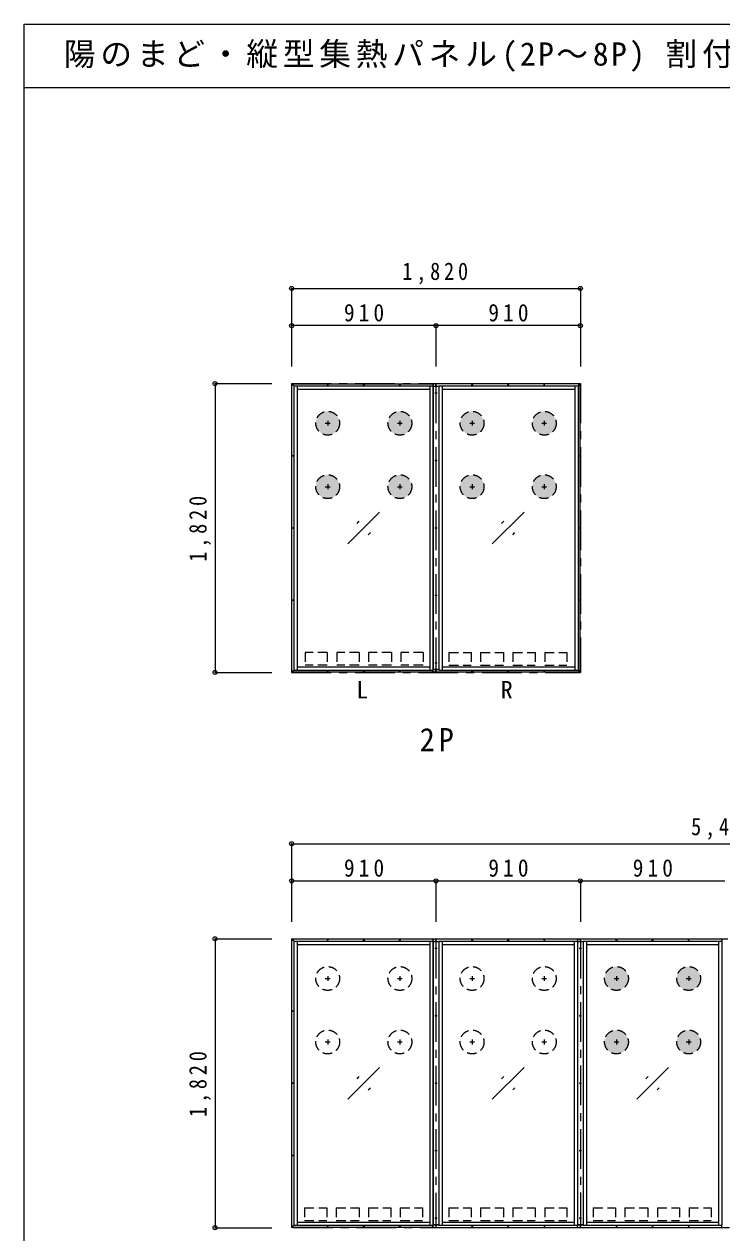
# Model space of a CAD drawing. Units: millimetres at full size, sheet at 1:50. Extents: x -8818 to 11382, y -6635 to 7415.
# Drawn here: x -8818 to -4421, y -200 to 7415 of the extents above; entities that cross this region are included whole.
import ezdxf
from ezdxf.enums import TextEntityAlignment as Align

# ---------------------------------------------------------------- set-up
doc = ezdxf.new("R2010")
doc.units = ezdxf.units.MM
doc.header["$LTSCALE"] = 50
doc.header["$PDMODE"] = 32
doc.header["$PDSIZE"] = 25
doc.linetypes.add('CHAIN1', pattern=[8, 5, -1, 1, -1])
doc.linetypes.add('DASHED1', pattern=[1.8, 1.2, -0.6])
for name, color, linetype in [('0-0', 7, 'Continuous'), ('0-1', 3, 'CHAIN1'), ('0-2', 7, 'Continuous'), ('F-0', 2, 'Continuous')]:
    doc.layers.add(name, color=color, linetype=linetype)
doc.styles.add('ＭＳ ゴシック', font='')
doc.styles.get('ＭＳ ゴシック').set_extended_font_data('MS Gothic')

msp = doc.modelspace()

# ---------------------------------------------------------------- hatches: boundary and pattern name
at = {"layer": '0-0'}
for points in [[(-6829.94, 4900.61, 1), (-6979.94, 4900.61, 1)], [(-6374.94, 4900.61, 1), (-6524.94, 4900.61, 1)], [(-5919.94, 4900.61, 1), (-6069.94, 4900.61, 1)], [(-5464.94, 4900.61, 1), (-5614.94, 4900.61, 1)], [(-6829.94, 4500.61, 1), (-6979.94, 4500.61, 1)], [(-6374.94, 4500.61, 1), (-6524.94, 4500.61, 1)], [(-5919.94, 4500.61, 1), (-6069.94, 4500.61, 1)], [(-5464.94, 4500.61, 1), (-5614.94, 4500.61, 1)], [(-5009.94, 1402.23, 1), (-5159.94, 1402.23, 1)], [(-4554.94, 1402.23, 1), (-4704.94, 1402.23, 1)], [(-5009.94, 1002.23, 1), (-5159.94, 1002.23, 1)], [(-4554.94, 1002.23, 1), (-4704.94, 1002.23, 1)]]:
    msp.add_hatch(color=256, dxfattribs=at).paths.add_polyline_path(points)

# ---------------------------------------------------------------- linework, layer by layer
at = {"layer": '0-0', "color": 4}
for p, q in [((-7126.44, 5149.61), (-7131.44, 5144.61)), ((-7131.44, 3336.61), (-7131.44, 5144.61)), ((-7126.44, 5149.61), (-6246.44, 5149.61)), ((-6246.44, 5149.61), (-6241.44, 5144.61)), ((-6241.44, 5144.61), (-6241.44, 5131.61)), ((-6235.44, 5149.61), (-6240.44, 5144.61)), ((-6240.44, 5144.61), (-6240.44, 5131.61)), ((-5318.44, 5149.61), (-6235.44, 5149.61)), ((-5318.44, 5149.61), (-5313.44, 5144.61)), ((-5313.44, 3336.61), (-5313.44, 5144.61)), ((-6777.44, 4140.61), (-6577.44, 4340.61)), ((-5867.44, 4140.61), (-5667.44, 4340.61)), ((-6719.87, 4268.9), (-6705.73, 4283.04)), ((-5809.87, 4268.9), (-5795.73, 4283.04)), ((-6649.16, 4198.19), (-6635.02, 4212.33)), ((-5739.16, 4198.19), (-5725.02, 4212.33)), ((-7131.44, 3336.61), (-7126.44, 3331.61)), ((-6246.44, 3331.61), (-7126.44, 3331.61)), ((-6246.44, 3331.61), (-6241.44, 3336.61)), ((-6241.44, 3336.61), (-6241.44, 3349.61)), ((-6240.44, 3336.61), (-6240.44, 3349.61)), ((-6240.44, 3336.61), (-6235.44, 3331.61)), ((-5318.44, 3331.61), (-6235.44, 3331.61)), ((-5318.44, 3331.61), (-5313.44, 3336.61)), ((-7132.44, 2251.4), (-7132.44, 1758.69)), ((-7132.44, 2251.4), (-7132.44, 1758.69)), ((-7132.44, 2251.4), (-1672.44, 2251.4)), ((-7132.44, 2251.4), (-7132.44, 1758.69)), ((-7132.44, 2017.25), (-6222.44, 2017.25)), ((-7132.44, 2017.25), (-7132.44, 1758.69)), ((-6222.44, 2017.25), (-6222.44, 1758.69)), ((-6222.44, 2017.25), (-5312.44, 2017.25)), ((-5312.44, 2017.25), (-5312.44, 1758.69)), ((-5312.44, 2017.25), (-4402.44, 2017.25)), ((-7126.44, 1651.23), (-7131.44, 1646.23)), ((-7131.44, -161.77), (-7131.44, 1646.23)), ((-7126.44, 1651.23), (-6246.44, 1651.23)), ((-6246.44, 1651.23), (-6241.44, 1646.23)), ((-6241.44, 1646.23), (-6241.44, 1633.23)), ((-6235.44, 1651.23), (-6240.44, 1646.23)), ((-6240.44, 1646.23), (-6240.44, 1633.23)), ((-6235.44, 1651.23), (-5336.44, 1651.23)), ((-5336.44, 1651.23), (-5331.44, 1646.23)), ((-5331.44, 1646.23), (-5331.44, 1633.23)), ((-5325.44, 1651.23), (-5330.44, 1646.23)), ((-5330.44, 1646.23), (-5330.44, 1633.23)), ((-5325.44, 1651.23), (-4426.44, 1651.23)), ((-4426.44, 1651.23), (-4421.44, 1646.23)), ((-4421.44, 1646.23), (-4421.44, 1633.23)), ((-6777.44, 642.23), (-6577.44, 842.23)), ((-5867.44, 642.23), (-5667.44, 842.23)), ((-4957.44, 642.23), (-4757.44, 842.23)), ((-6719.87, 770.52), (-6705.73, 784.66)), ((-5809.87, 770.52), (-5795.73, 784.66)), ((-4899.87, 770.52), (-4885.73, 784.66)), ((-6649.16, 699.8), (-6635.02, 713.95)), ((-5739.16, 699.8), (-5725.02, 713.95)), ((-4829.16, 699.8), (-4815.02, 713.95)), ((-6241.44, -161.77), (-6241.44, -148.77)), ((-6240.44, -161.77), (-6240.44, -148.77)), ((-5331.44, -161.77), (-5331.44, -148.77)), ((-5330.44, -161.77), (-5330.44, -148.77)), ((-4421.44, -161.77), (-4421.44, -148.77)), ((-7131.44, -161.77), (-7126.44, -166.77)), ((-6246.44, -166.77), (-7126.44, -166.77)), ((-6246.44, -166.77), (-6241.44, -161.77)), ((-6240.44, -161.77), (-6235.44, -166.77)), ((-6235.44, -166.77), (-5336.44, -166.77)), ((-5336.44, -166.77), (-5331.44, -161.77)), ((-5330.44, -161.77), (-5325.44, -166.77)), ((-5325.44, -166.77), (-4426.44, -166.77)), ((-4426.44, -166.77), (-4421.44, -161.77))]:
    msp.add_line(p, q, dxfattribs=at)
at = {"layer": '0-0'}
for p, q in [((-7117.44, 5135.61), (-7117.44, 3345.61)), ((-7117.44, 5135.61), (-6241.44, 5135.61)), ((-7097.44, 5135.61), (-7097.44, 3345.61)), ((-7097.44, 5115.61), (-6261.44, 5115.61)), ((-6261.44, 5135.61), (-6261.44, 3345.61)), ((-6241.44, 5135.61), (-6241.44, 3345.61)), ((-6240.44, 5131.61), (-6240.44, 3349.61)), ((-6204.44, 5131.61), (-6240.44, 5131.61)), ((-6204.44, 5135.61), (-6204.44, 3345.61)), ((-6204.44, 5135.61), (-5327.44, 5135.61)), ((-6184.44, 5135.61), (-6184.44, 3345.61)), ((-6184.44, 5115.61), (-5347.44, 5115.61)), ((-5347.44, 5135.61), (-5347.44, 3345.61)), ((-5327.44, 5135.61), (-5327.44, 3345.61)), ((-7097.44, 3365.61), (-6261.44, 3365.61)), ((-6184.44, 3365.61), (-5347.44, 3365.61)), ((-7117.44, 3345.61), (-6241.44, 3345.61)), ((-6204.44, 3345.61), (-5327.44, 3345.61)), ((-7117.44, 1637.23), (-7117.44, -152.77)), ((-7117.44, 1637.23), (-6241.44, 1637.23)), ((-7097.44, 1637.23), (-7097.44, -152.77)), ((-7097.44, 1617.23), (-6261.44, 1617.23)), ((-6261.44, 1637.23), (-6261.44, -152.77)), ((-6241.44, 1637.23), (-6241.44, -152.77)), ((-6241.44, 1632.73), (-6240.44, 1632.73)), ((-6240.44, 1633.23), (-6240.44, -148.77)), ((-6204.44, 1633.23), (-6240.44, 1633.23)), ((-6204.44, 1637.23), (-6204.44, -152.77)), ((-6204.44, 1637.23), (-5331.44, 1637.23)), ((-6184.44, 1637.23), (-6184.44, -152.77)), ((-6184.44, 1617.23), (-5351.44, 1617.23)), ((-5351.44, 1637.23), (-5351.44, -152.77)), ((-5331.44, 1637.23), (-5331.44, -152.77)), ((-5331.44, 1632.73), (-5330.44, 1632.73)), ((-5330.44, 1633.23), (-5330.44, -148.77)), ((-5294.44, 1633.23), (-5330.44, 1633.23)), ((-5294.44, 1637.23), (-5294.44, -152.77)), ((-5294.44, 1637.23), (-4421.44, 1637.23)), ((-5274.44, 1637.23), (-5274.44, -152.77)), ((-5274.44, 1617.23), (-4441.44, 1617.23)), ((-4441.44, 1637.23), (-4441.44, -152.77)), ((-4421.44, 1637.23), (-4421.44, -152.77)), ((-4421.44, 1632.73), (-4420.44, 1632.73)), ((-7097.44, -132.77), (-6261.44, -132.77)), ((-6241.44, -148.27), (-6240.44, -148.27)), ((-6184.44, -132.77), (-5351.44, -132.77)), ((-5331.44, -148.27), (-5330.44, -148.27)), ((-5274.44, -132.77), (-4441.44, -132.77)), ((-4421.44, -148.27), (-4420.44, -148.27)), ((-7117.44, -152.77), (-6241.44, -152.77)), ((-6204.44, -152.77), (-5331.44, -152.77)), ((-5294.44, -152.77), (-4421.44, -152.77))]:
    msp.add_line(p, q, dxfattribs=at)
at = {"layer": '0-0', "color": 3, "linetype": 'CHAIN1'}
for p, q in [((-6222.44, 5150.61), (-6222.44, 3330.61)), ((-6222.44, 5150.61), (-5312.44, 5150.61)), ((-5312.44, 5150.61), (-5312.44, 3330.61)), ((-7132.44, 1652.23), (-7132.44, -167.77)), ((-6222.44, 1652.23), (-6222.44, -167.77)), ((-5312.44, 1653.23), (-5312.44, -167.77))]:
    msp.add_line(p, q, dxfattribs=at)
at = {"layer": '0-0', "linetype": 'DASHED1'}
for p, q in [((-6907.44, 3456.61), (-6907.44, 3376.61)), ((-6847.44, 3456.61), (-6847.44, 3376.61)), ((-6707.44, 3456.61), (-6847.44, 3456.61)), ((-6707.44, 3456.61), (-6707.44, 3376.61)), ((-6647.44, 3456.61), (-6647.44, 3376.61)), ((-6503.44, 3456.61), (-6647.44, 3456.61)), ((-6443.44, 3456.61), (-6443.44, 3376.61)), ((-6303.44, 3456.61), (-6443.44, 3456.61)), ((-6141.44, 3456.61), (-6001.44, 3456.61)), ((-6001.44, 3456.61), (-6001.44, 3376.61)), ((-5941.44, 3456.61), (-5797.44, 3456.61)), ((-5797.44, 3456.61), (-5797.44, 3376.61)), ((-5737.44, 3456.61), (-5737.44, 3376.61)), ((-5737.44, 3456.61), (-5597.44, 3456.61)), ((-5597.44, 3456.61), (-5597.44, 3376.61)), ((-5537.44, 3456.61), (-5537.44, 3376.61)), ((-6907.44, 3376.61), (-7047.44, 3376.61)), ((-6707.44, 3376.61), (-6847.44, 3376.61)), ((-5737.44, 3376.61), (-5597.44, 3376.61)), ((-5537.44, 3376.61), (-5397.44, 3376.61)), ((-7051.44, -41.77), (-6911.44, -41.77)), ((-6911.44, -41.77), (-6911.44, -121.77)), ((-6851.44, -41.77), (-6707.44, -41.77)), ((-6707.44, -41.77), (-6707.44, -121.77)), ((-6647.44, -41.77), (-6647.44, -121.77)), ((-6647.44, -41.77), (-6507.44, -41.77)), ((-6507.44, -41.77), (-6507.44, -121.77)), ((-6447.44, -41.77), (-6447.44, -121.77)), ((-6141.44, -41.77), (-6001.44, -41.77)), ((-6001.44, -41.77), (-6001.44, -121.77)), ((-5941.44, -41.77), (-5797.44, -41.77)), ((-5797.44, -41.77), (-5797.44, -121.77)), ((-5737.44, -41.77), (-5737.44, -121.77)), ((-5737.44, -41.77), (-5597.44, -41.77)), ((-5597.44, -41.77), (-5597.44, -121.77)), ((-5537.44, -41.77), (-5537.44, -121.77)), ((-5231.44, -41.77), (-5091.44, -41.77)), ((-5091.44, -41.77), (-5091.44, -121.77)), ((-5031.44, -41.77), (-4887.44, -41.77)), ((-4887.44, -41.77), (-4887.44, -121.77)), ((-4827.44, -41.77), (-4827.44, -121.77)), ((-4827.44, -41.77), (-4687.44, -41.77)), ((-4687.44, -41.77), (-4687.44, -121.77)), ((-4627.44, -41.77), (-4627.44, -121.77)), ((-6647.44, -121.77), (-6507.44, -121.77)), ((-6447.44, -121.77), (-6307.44, -121.77)), ((-5737.44, -121.77), (-5597.44, -121.77)), ((-5537.44, -121.77), (-5397.44, -121.77)), ((-4827.44, -121.77), (-4687.44, -121.77)), ((-4627.44, -121.77), (-4487.44, -121.77))]:
    msp.add_line(p, q, dxfattribs=at)
at = {"layer": '0-0', "color": 4, "linetype": 'CHAIN1'}
for p, q in [((-6919.94, 1402.23), (-6889.94, 1402.23)), ((-6904.94, 1417.23), (-6904.94, 1387.23)), ((-6464.94, 1402.23), (-6434.94, 1402.23)), ((-6449.94, 1417.23), (-6449.94, 1387.23)), ((-6009.94, 1402.23), (-5979.94, 1402.23)), ((-5994.94, 1417.23), (-5994.94, 1387.23)), ((-5554.94, 1402.23), (-5524.94, 1402.23)), ((-5539.94, 1417.23), (-5539.94, 1387.23)), ((-5099.94, 1402.23), (-5069.94, 1402.23)), ((-5084.94, 1417.23), (-5084.94, 1387.23)), ((-4644.94, 1402.23), (-4614.94, 1402.23)), ((-4629.94, 1417.23), (-4629.94, 1387.23)), ((-6919.94, 1002.23), (-6889.94, 1002.23)), ((-6904.94, 1017.23), (-6904.94, 987.23)), ((-6464.94, 1002.23), (-6434.94, 1002.23)), ((-6449.94, 1017.23), (-6449.94, 987.23)), ((-6009.94, 1002.23), (-5979.94, 1002.23)), ((-5994.94, 1017.23), (-5994.94, 987.23)), ((-5554.94, 1002.23), (-5524.94, 1002.23)), ((-5539.94, 1017.23), (-5539.94, 987.23)), ((-5099.94, 1002.23), (-5069.94, 1002.23)), ((-5084.94, 1017.23), (-5084.94, 987.23)), ((-4644.94, 1002.23), (-4614.94, 1002.23)), ((-4629.94, 1017.23), (-4629.94, 987.23))]:
    msp.add_line(p, q, dxfattribs=at)
at = {"layer": '0-0', "linetype": 'DASHED1'}
for points in [[(-6907.44, 3456.61), (-7047.44, 3456.61), (-7047.44, 3376.61)], [(-6503.44, 3456.61), (-6503.44, 3376.61), (-6647.44, 3376.61)], [(-6303.44, 3456.61), (-6303.44, 3376.61), (-6443.44, 3376.61)], [(-6141.44, 3456.61), (-6141.44, 3376.61), (-6001.44, 3376.61)], [(-5941.44, 3456.61), (-5941.44, 3376.61), (-5797.44, 3376.61)], [(-5537.44, 3456.61), (-5397.44, 3456.61), (-5397.44, 3376.61)], [(-7051.44, -41.77), (-7051.44, -121.77), (-6911.44, -121.77)], [(-6851.44, -41.77), (-6851.44, -121.77), (-6707.44, -121.77)], [(-6447.44, -41.77), (-6307.44, -41.77), (-6307.44, -121.77)], [(-6141.44, -41.77), (-6141.44, -121.77), (-6001.44, -121.77)], [(-5941.44, -41.77), (-5941.44, -121.77), (-5797.44, -121.77)], [(-5537.44, -41.77), (-5397.44, -41.77), (-5397.44, -121.77)], [(-5231.44, -41.77), (-5231.44, -121.77), (-5091.44, -121.77)], [(-5031.44, -41.77), (-5031.44, -121.77), (-4887.44, -121.77)], [(-4627.44, -41.77), (-4487.44, -41.77), (-4487.44, -121.77)]]:
    msp.add_lwpolyline(points, dxfattribs=at)
at = {"layer": '0-0'}
for points in [[(-6233.93, 3349.61), (-6204.44, 3349.61), (-6240.44, 3349.61)], [(-6233.93, -148.77), (-6204.44, -148.77), (-6240.44, -148.77)], [(-5323.93, -148.77), (-5294.44, -148.77), (-5330.44, -148.77)]]:
    msp.add_lwpolyline(points, close=True, dxfattribs=at)
at = {"layer": '0-0', "color": 3, "linetype": 'CHAIN1'}
msp.add_lwpolyline([(-7132.44, 1652.23), (-1672.44, 1652.23), (-1672.44, -167.77), (-7132.44, -167.77)], dxfattribs=at)
at = {"layer": '0-0', "color": 4}
for centre in [(-7123.44, 5141.61), (-6904.94, 5141.61), (-6677.44, 5141.61), (-6449.94, 5141.61), (-6222.44, 5141.61), (-5994.94, 5141.61), (-5767.44, 5141.61), (-5539.94, 5141.61), (-5321.44, 5141.61), (-7123.44, 4695.61), (-5321.44, 4695.61), (-7123.44, 4240.61), (-5321.44, 4240.61), (-7123.44, 3785.61), (-5321.44, 3785.61), (-7123.44, 3339.61), (-6904.94, 3339.61), (-6677.44, 3339.61), (-6449.94, 3339.61), (-6222.44, 3339.61), (-5994.94, 3339.61), (-5767.44, 3339.61), (-5539.94, 3339.61), (-5321.44, 3339.61), (-7123.44, 1643.23), (-6904.94, 1643.23), (-6677.44, 1643.23), (-6449.94, 1643.23), (-6222.44, 1643.23), (-5994.94, 1643.23), (-5767.44, 1643.23), (-5539.94, 1643.23), (-5312.44, 1643.23), (-5084.94, 1643.23), (-4857.44, 1643.23), (-4629.94, 1643.23), (-7123.44, 1197.23), (-7123.44, 742.23), (-7123.44, 287.23), (-7123.44, -158.77), (-6904.94, -158.77), (-6677.44, -158.77), (-6449.94, -158.77), (-6222.44, -158.77), (-5994.94, -158.77), (-5767.44, -158.77), (-5539.94, -158.77), (-5312.44, -158.77), (-5084.94, -158.77), (-4857.44, -158.77), (-4629.94, -158.77)]:
    msp.add_circle(centre, 2.5, dxfattribs=at)
at = {"layer": '0-0'}
for centre in [(-6222.44, 5090.61), (-6222.44, 4665.61), (-6222.44, 4240.61), (-6222.44, 3815.61), (-6222.44, 3390.61), (-6222.44, 1592.23), (-5312.44, 1592.23), (-6222.44, 1167.23), (-5312.44, 1167.23), (-6222.44, 742.23), (-5312.44, 742.23), (-6222.44, 317.23), (-5312.44, 317.23), (-6222.44, -107.77), (-5312.44, -107.77)]:
    msp.add_circle(centre, 3.5, dxfattribs=at)
at = {"layer": '0-0', "linetype": 'DASHED1'}
for centre in [(-6904.94, 4900.61), (-6449.94, 4900.61), (-5994.94, 4900.61), (-5539.94, 4900.61), (-6904.94, 4500.61), (-6449.94, 4500.61), (-5994.94, 4500.61), (-5539.94, 4500.61), (-6904.94, 1402.23), (-6449.94, 1402.23), (-5994.94, 1402.23), (-5539.94, 1402.23), (-5084.94, 1402.23), (-4629.94, 1402.23), (-6904.94, 1002.23), (-6449.94, 1002.23), (-5994.94, 1002.23), (-5539.94, 1002.23), (-5084.94, 1002.23), (-4629.94, 1002.23)]:
    msp.add_circle(centre, 75, dxfattribs=at)
at = {"layer": '0-0', "color": 5}
for p in [(-7132.44, 2251.4), (-7132.44, 2017.25), (-6222.44, 2017.25), (-5312.44, 2017.25)]:
    msp.add_point(p, dxfattribs=at)
at = {"layer": '0-1'}
msp.add_line((-7132.44, 5150.61), (-6222.44, 5150.61), dxfattribs=at)
msp.add_lwpolyline([(-7132.44, 5150.61), (-7132.44, 3330.61), (-5312.44, 3330.61)], dxfattribs=at)
at = {"layer": '0-2', "color": 4}
for p, q in [((-7132.44, 5749.78), (-5312.44, 5749.78)), ((-7132.44, 5749.78), (-7132.44, 5257.07)), ((-5312.44, 5749.78), (-5312.44, 5257.07)), ((-6222.44, 5515.63), (-7132.44, 5515.63)), ((-7132.44, 5515.63), (-7132.44, 5257.07)), ((-5312.44, 5515.63), (-6222.44, 5515.63)), ((-6222.44, 5515.63), (-6222.44, 5257.07)), ((-5312.44, 5515.63), (-5312.44, 5257.07)), ((-7615.07, 5150.61), (-7615.07, 3330.61)), ((-7615.07, 5150.61), (-7256.16, 5150.61)), ((-7615.07, 3330.61), (-7256.16, 3330.61)), ((-7615.07, 1652.23), (-7615.07, -167.77)), ((-7615.07, 1652.23), (-7256.16, 1652.23)), ((-7615.07, -167.77), (-7256.16, -167.77))]:
    msp.add_line(p, q, dxfattribs=at)
at = {"layer": '0-2', "color": 4, "linetype": 'CHAIN1'}
for p, q in [((-6919.94, 4900.61), (-6889.94, 4900.61)), ((-6904.94, 4915.61), (-6904.94, 4885.61)), ((-6464.94, 4900.61), (-6434.94, 4900.61)), ((-6449.94, 4915.61), (-6449.94, 4885.61)), ((-6009.94, 4900.61), (-5979.94, 4900.61)), ((-5994.94, 4915.61), (-5994.94, 4885.61)), ((-5554.94, 4900.61), (-5524.94, 4900.61)), ((-5539.94, 4915.61), (-5539.94, 4885.61)), ((-6919.94, 4500.61), (-6889.94, 4500.61)), ((-6904.94, 4515.61), (-6904.94, 4485.61)), ((-6464.94, 4500.61), (-6434.94, 4500.61)), ((-6449.94, 4515.61), (-6449.94, 4485.61)), ((-6009.94, 4500.61), (-5979.94, 4500.61)), ((-5994.94, 4515.61), (-5994.94, 4485.61)), ((-5554.94, 4500.61), (-5524.94, 4500.61)), ((-5539.94, 4515.61), (-5539.94, 4485.61))]:
    msp.add_line(p, q, dxfattribs=at)
at = {"layer": '0-2', "color": 5}
for p in [(-7132.44, 5749.78), (-5312.44, 5749.78), (-7132.44, 5515.63), (-6222.44, 5515.63), (-5312.44, 5515.63), (-7615.07, 5150.61), (-7615.07, 3330.61), (-7615.07, 1652.23), (-7615.07, -167.77)]:
    msp.add_point(p, dxfattribs=at)
at = {"layer": 'F-0', "color": 5}
msp.add_line((-8817.96, 7014.68), (11382.04, 7014.68), dxfattribs=at)
msp.add_lwpolyline([(-8817.96, -6635.32), (-8817.96, 7414.68), (11382.04, 7414.68)], dxfattribs=at)

# ---------------------------------------------------------------- texts
at = {"layer": '0-0', "attachment_point": 7, "style": 'ＭＳ ゴシック'}
for s, insert, char_height in [('\\T1.27;\\W0.95;2P', (-6324.95, 2834.05), 146.6), ('\\T1.38;\\W0.85;5,460', (-4614.94, 2276.4), 110), ('\\T1.38;\\W0.9;910', (-6802.44, 2042.25), 110), ('\\T1.38;\\W0.9;910', (-5892.44, 2042.25), 110), ('\\T1.38;\\W0.9;910', (-4982.44, 2042.25), 110)]:
    msp.add_mtext(s, dxfattribs=dict(at, insert=insert, char_height=char_height))
at = {"layer": '0-2', "style": 'ＭＳ ゴシック'}
for s, p in [('L', (-6723.97, 3133.61)), ('R', (-5813.97, 3133.61))]:
    msp.add_text(s, height=110, dxfattribs=at).set_placement(p, align=Align.BOTTOM_LEFT)
at = {"layer": '0-2', "char_height": 110, "attachment_point": 7, "style": 'ＭＳ ゴシック'}
for s, insert in [('\\T1.38;\\W0.85;1,820', (-6434.94, 5774.78)), ('\\T1.38;\\W0.9;910', (-6802.44, 5540.63)), ('\\T1.38;\\W0.9;910', (-5892.44, 5540.63))]:
    msp.add_mtext(s, dxfattribs=dict(at, insert=insert))
at = {"layer": '0-2', "char_height": 110, "attachment_point": 7, "rotation": 90, "style": 'ＭＳ ゴシック'}
for insert in [(-7640.07, 4028.11), (-7640.07, 529.73)]:
    msp.add_mtext('\\T1.38;\\W0.85;1,820', dxfattribs=dict(at, insert=insert))
at = {"layer": 'F-0', "color": 7, "insert": (-8567.96, 7114.68), "char_height": 146.6, "attachment_point": 7, "style": 'ＭＳ ゴシック'}
msp.add_mtext('\\T1.15;陽のまど・縦型集熱パネル(2P～8P)\\~割付図', dxfattribs=at)

doc.saveas('drawing.dxf')
